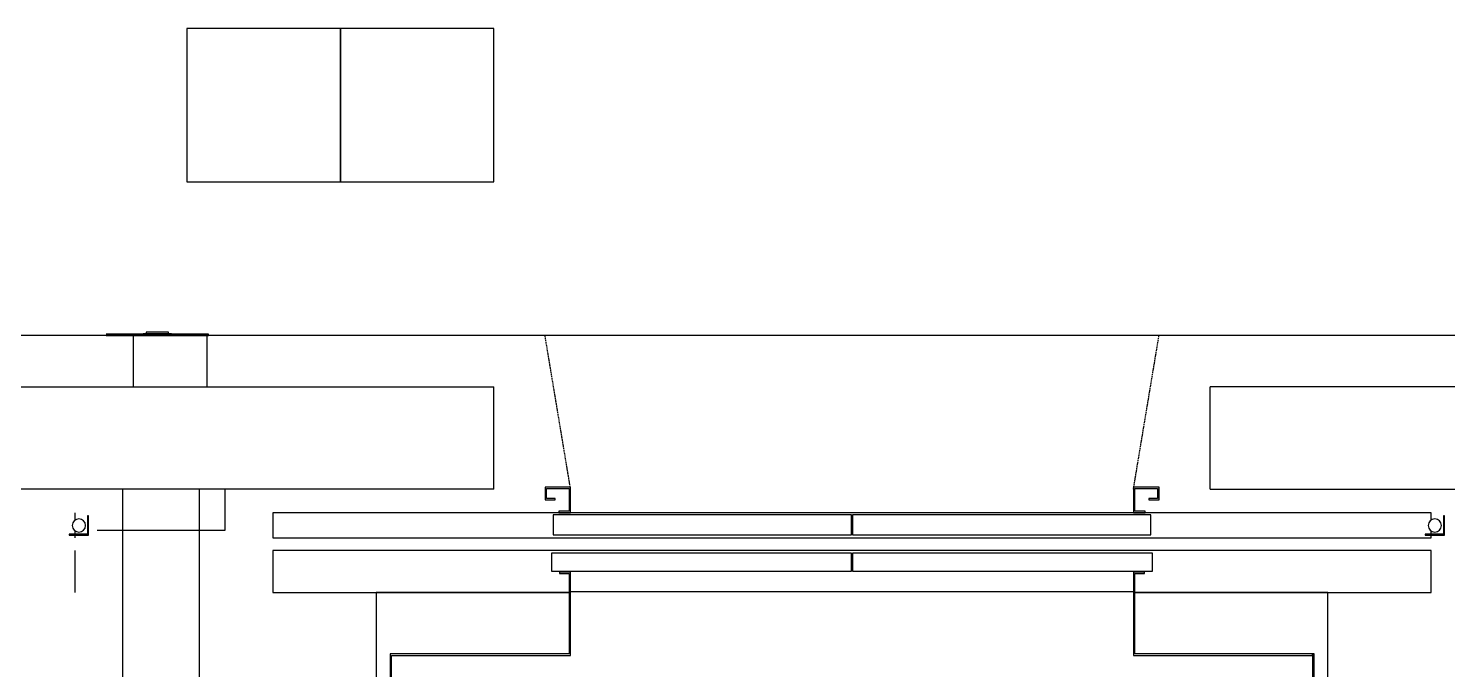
# Model space of a CAD drawing. Header units: millimetres. Extents: x 10479 to 135323, y 879012 to 965592.
# Drawn here: x 57022 to 59796, y 922499 to 923752 of the extents above; entities that cross this region are included whole.
import ezdxf
from ezdxf.enums import TextEntityAlignment as Align

# ---------------------------------------------------------------- set-up
doc = ezdxf.new("R2010")
doc.units = ezdxf.units.MM
doc.linetypes.add('HID', pattern=[2.3, 1.5, -0.8])
doc.layers.add('$CHAR', color=3, linetype='Continuous')
doc.styles.add('돋움', font='')
doc.styles.get('돋움').set_extended_font_data('Dotum')

# ---------------------------------------------------------------- blocks, each defined once
blk = doc.blocks.new('14F')
at = {"color": 8}
for p, q in [((-142368.1224759181, 750591.9480198412), (-142668.1224759181, 750591.9480198412)), ((-142668.1224759181, 750591.9480198412), (-142668.1224759181, 750291.9480198412)), ((-142368.1224759181, 750291.9480198412), (-142368.1224759181, 750591.9480198412)), ((-142068.1224759181, 750591.9480198412), (-142368.1224759181, 750591.9480198412)), ((-142368.1224759181, 750591.9480198412), (-142368.1224759181, 750291.9480198412)), ((-142068.1224759181, 750291.9480198412), (-142068.1224759181, 750591.9480198412)), ((-142668.1224759181, 750291.9480198412), (-142368.1224759181, 750291.9480198412)), ((-142368.1224759181, 750291.9480198412), (-142068.1224759181, 750291.9480198412)), ((-142625.8076436024, 749994.9480178556), (-142825.8076436024, 749994.9480178556)), ((-142775.8076436024, 749994.9480178556), (-142775.8076436024, 749991.9480178556)), ((-142698.3076436024, 749995.348017856), (-142753.3076436024, 749995.348017856)), ((-142753.3076436024, 749995.348017856), (-142753.3076436024, 749994.9480178556)), ((-142753.3076436024, 749994.9480178556), (-142698.3076436024, 749994.9480178556)), ((-142746.132993317, 749998.348017856), (-142747.8076436024, 749998.348017856)), ((-142747.8076436024, 749998.348017856), (-142747.8076436024, 749995.348017856)), ((-142747.8076436024, 749995.348017856), (-142746.132993317, 749995.348017856)), ((-142741.3639927877, 749998.348017856), (-142746.132993317, 749998.348017856)), ((-142746.132993317, 749995.348017856), (-142741.3639927877, 749995.348017856)), ((-142734.2266791144, 749998.348017856), (-142741.3639927877, 749998.348017856)), ((-142741.3639927877, 749995.348017856), (-142734.2266791144, 749995.348017856)), ((-142725.8076436024, 749998.348017856), (-142734.2266791144, 749998.348017856)), ((-142734.2266791144, 749995.348017856), (-142725.8076436024, 749995.348017856)), ((-142717.3886080903, 749998.348017856), (-142725.8076436024, 749998.348017856)), ((-142725.8076436024, 749995.348017856), (-142717.3886080903, 749995.348017856)), ((-142710.2512944161, 749998.348017856), (-142717.3886080903, 749998.348017856)), ((-142717.3886080903, 749995.348017856), (-142710.2512944161, 749995.348017856)), ((-142705.4822938868, 749998.348017856), (-142710.2512944161, 749998.348017856)), ((-142710.2512944161, 749995.348017856), (-142705.4822938868, 749995.348017856)), ((-142703.8076436024, 749998.348017856), (-142705.4822938868, 749998.348017856)), ((-142705.4822938868, 749995.348017856), (-142703.8076436024, 749995.348017856)), ((-142703.8076436024, 749995.348017856), (-142703.8076436024, 749998.348017856)), ((-142698.3076436024, 749994.9480178556), (-142698.3076436024, 749995.348017856)), ((-142625.8076436024, 749991.9480178556), (-142625.8076436024, 749994.9480178556)), ((-136818.1224301194, 749991.9480179274), (-153218.1224301148, 749991.9480179274)), ((-142825.8076436024, 749991.9480178556), (-142625.8076436024, 749991.9480178556)), ((-142628.3076436024, 749991.9480178556), (-142823.3076436024, 749991.9480178556)), ((-142773.3076436024, 749991.9480178556), (-142773.3076436024, 749891.9480178556)), ((-142628.3076436024, 749891.9480178556), (-142628.3076436024, 749991.9480178556)), ((-143468.1224761398, 749891.9480192508), (-142068.1224761417, 749891.9480192414)), ((-142823.3076436024, 749891.9480178556), (-142628.3076436024, 749891.9480178556)), ((-142068.1224761407, 749691.9480192414), (-142068.1224761417, 749891.9480192414)), ((-138918.1224301753, 749891.9480179283), (-140668.1224761398, 749891.9480179292)), ((-140668.1224761407, 749691.9480192424), (-140668.1224761398, 749891.9480179283)), ((-142068.1224761407, 749691.9480192414), (-143468.1224761407, 749691.9480192508)), ((-142793.1224301166, 747041.948017945), (-142793.1224301166, 749691.9480179283)), ((-142793.1224301176, 749611.9480179069), (-142793.1224301176, 749691.9480179283)), ((-142643.1224301166, 747041.948017945), (-142643.1224301166, 749691.9480179283)), ((-142593.1224301166, 749611.9480179069), (-142593.1224301166, 749691.9480179283)), ((-141968.1224301166, 749695.9480179283), (-141968.1224301166, 749670.9480179283)), ((-141918.1224301166, 749695.9480179283), (-141968.1224301166, 749695.9480179283)), ((-141965.1224301166, 749673.9480179283), (-141965.1224301166, 749692.9480179283)), ((-141965.1224301166, 749692.9480179283), (-141921.1224301166, 749692.9480179283)), ((-141921.1224301166, 749692.9480179283), (-141921.1224301166, 749648.9480179283)), ((-141918.1224301166, 749645.9480179283), (-141918.1224301166, 749695.9480179283)), ((-140818.1224301166, 749695.9480179283), (-140818.1224301166, 749645.9480179283)), ((-140768.1224301166, 749695.9480179283), (-140818.1224301166, 749695.9480179283)), ((-140815.1224301166, 749648.9480179283), (-140815.1224301166, 749692.9480179283)), ((-140815.1224301166, 749692.9480179283), (-140771.1224301166, 749692.9480179283)), ((-140771.1224301166, 749692.9480179283), (-140771.1224301166, 749673.9480179283)), ((-140768.1224301166, 749670.9480179283), (-140768.1224301166, 749695.9480179283)), ((-140668.1224301129, 749691.9480179283), (-140118.1224301129, 749691.9480179283)), ((-141968.1224301166, 749670.9480179283), (-141948.1224301166, 749670.9480179283)), ((-141948.1224301166, 749673.9480179283), (-141965.1224301166, 749673.9480179283)), ((-141948.1224301166, 749670.9480179283), (-141948.1224301166, 749673.9480179283)), ((-140788.1224301166, 749673.9480179283), (-140788.1224301166, 749670.9480179283)), ((-140771.1224301166, 749673.9480179283), (-140788.1224301166, 749673.9480179283)), ((-140788.1224301166, 749670.9480179283), (-140768.1224301166, 749670.9480179283)), ((-142886.1224301166, 749631.6053130147), (-142886.1224301166, 749645.4480179283)), ((-142879.1224301166, 749633.9480179283), (-142884.0973147375, 749632.9584518508)), ((-142874.1475454967, 749632.9584518508), (-142879.1224301166, 749633.9480179283)), ((-142860.1224301166, 749639.9480179283), (-142862.1224301166, 749639.9480179283)), ((-142862.1224301166, 749639.9480179283), (-142862.1224301166, 749603.9480179283)), ((-142860.1224301166, 749601.9480179283), (-142860.1224301166, 749639.9480179283)), ((-140236.1224301166, 749645.4480179283), (-142500.1224301166, 749645.4480179283)), ((-142500.1224301166, 749645.4480179283), (-142500.1224301166, 749596.9480179283)), ((-141369.1224301166, 749641.9480179283), (-141952.1224301166, 749641.9480179283)), ((-141952.1224301166, 749641.9480179283), (-141952.1224301166, 749602.9480179283)), ((-141941.1224301166, 749648.9480179283), (-141941.1224301166, 749645.9480179283)), ((-141921.1224301166, 749648.9480179283), (-141941.1224301166, 749648.9480179283)), ((-141941.1224301166, 749645.9480179283), (-141918.1224301166, 749645.9480179283)), ((-141369.1224301166, 749602.9480179283), (-141369.1224301166, 749641.9480179283)), ((-140784.1224301166, 749641.9480179283), (-141367.1224301166, 749641.9480179283)), ((-141367.1224301166, 749641.9480179283), (-141367.1224301166, 749602.9480179283)), ((-140818.1224301166, 749645.9480179283), (-140795.1224301166, 749645.9480179283)), ((-140795.1224301166, 749648.9480179283), (-140815.1224301166, 749648.9480179283)), ((-140795.1224301166, 749645.9480179283), (-140795.1224301166, 749648.9480179283)), ((-140784.1224301166, 749602.9480179283), (-140784.1224301166, 749641.9480179283)), ((-140236.1224301166, 749631.6053130147), (-140236.1224301166, 749645.4480179283)), ((-140229.1224301166, 749633.9480179283), (-140234.0973147375, 749632.9584518508)), ((-140224.1475454967, 749632.9584518508), (-140229.1224301166, 749633.9480179283)), ((-140210.1224301166, 749639.9480179283), (-140212.1224301166, 749639.9480179283)), ((-140212.1224301166, 749639.9480179283), (-140212.1224301166, 749603.9480179283)), ((-140210.1224301166, 749601.9480179283), (-140210.1224301166, 749639.9480179283)), ((-142891.1328640401, 749625.9229025492), (-142892.1224301166, 749620.9480179283)), ((-142892.1224301166, 749620.9480179283), (-142891.1328640401, 749615.9731333074)), ((-142888.3148182721, 749630.1404060838), (-142891.1328640401, 749625.9229025492)), ((-142891.1328640401, 749615.9731333074), (-142888.3148182721, 749611.7556297728)), ((-142884.0973147375, 749632.9584518508), (-142888.3148182721, 749630.1404060838)), ((-142888.3148182721, 749611.7556297728), (-142884.0973147375, 749608.9375840058)), ((-142886.1224301166, 749603.9480179283), (-142886.1224301166, 749610.2907228409)), ((-142884.0973147375, 749608.9375840058), (-142879.1224301166, 749607.9480179283)), ((-142879.1224301166, 749607.9480179283), (-142874.1475454967, 749608.9375840058)), ((-142869.9300419611, 749630.1404060838), (-142874.1475454967, 749632.9584518508)), ((-142874.1475454967, 749608.9375840058), (-142869.9300419611, 749611.7556297728)), ((-142867.1119961941, 749625.9229025492), (-142869.9300419611, 749630.1404060838)), ((-142869.9300419611, 749611.7556297728), (-142867.1119961941, 749615.9731333074)), ((-142866.1224301166, 749620.9480179283), (-142867.1119961941, 749625.9229025492)), ((-142867.1119961941, 749615.9731333074), (-142866.1224301166, 749620.9480179283)), ((-142843.1224301176, 749611.9480179069), (-142593.1224301166, 749611.9480179069)), ((-140241.1328640401, 749625.9229025492), (-140242.1224301166, 749620.9480179283)), ((-140242.1224301166, 749620.9480179283), (-140241.1328640401, 749615.9731333074)), ((-140238.3148182721, 749630.1404060838), (-140241.1328640401, 749625.9229025492)), ((-140241.1328640401, 749615.9731333074), (-140238.3148182721, 749611.7556297728)), ((-140234.0973147375, 749632.9584518508), (-140238.3148182721, 749630.1404060838)), ((-140238.3148182721, 749611.7556297728), (-140234.0973147375, 749608.9375840058)), ((-140236.1224301166, 749603.9480179283), (-140236.1224301166, 749610.2907228409)), ((-140234.0973147375, 749608.9375840058), (-140229.1224301166, 749607.9480179283)), ((-140229.1224301166, 749607.9480179283), (-140224.1475454967, 749608.9375840058)), ((-140219.9300419611, 749630.1404060838), (-140224.1475454967, 749632.9584518508)), ((-140224.1475454967, 749608.9375840058), (-140219.9300419611, 749611.7556297728)), ((-140217.1119961941, 749625.9229025492), (-140219.9300419611, 749630.1404060838)), ((-140219.9300419611, 749611.7556297728), (-140217.1119961941, 749615.9731333074)), ((-140216.1224301166, 749620.9480179283), (-140217.1119961941, 749625.9229025492)), ((-140217.1119961941, 749615.9731333074), (-140216.1224301166, 749620.9480179283)), ((-142862.1224301166, 749603.9480179283), (-142898.1224301166, 749603.9480179283)), ((-142898.1224301166, 749603.9480179283), (-142898.1224301166, 749601.9480179283)), ((-142898.1224301166, 749601.9480179283), (-142860.1224301166, 749601.9480179283)), ((-142886.1224301166, 749596.9480179283), (-142886.1224301166, 749601.9480179283)), ((-142500.1224301166, 749596.9480179283), (-140236.1224301166, 749596.9480179283)), ((-141952.1224301166, 749602.9480179283), (-141369.1224301166, 749602.9480179283)), ((-141367.1224301166, 749602.9480179283), (-140784.1224301166, 749602.9480179283)), ((-140212.1224301166, 749603.9480179283), (-140248.1224301166, 749603.9480179283)), ((-140248.1224301166, 749603.9480179283), (-140248.1224301166, 749601.9480179283)), ((-140248.1224301166, 749601.9480179283), (-140210.1224301166, 749601.9480179283)), ((-140236.1224301166, 749596.9480179283), (-140236.1224301166, 749601.9480179283)), ((-142886.1224301166, 749489.9480179283), (-142886.1224301166, 749571.9480179283)), ((-140236.1224301166, 749571.9480179283), (-142500.1224301166, 749571.9480179283)), ((-142500.1224301166, 749571.9480179283), (-142500.1224301166, 749489.9480179283)), ((-141369.1224301166, 749566.9480179283), (-141955.6224301166, 749566.9480179283)), ((-141955.6224301166, 749566.9480179283), (-141955.6224301166, 749531.9480179283)), ((-141369.1224301166, 749531.9480179283), (-141369.1224301166, 749566.9480179283)), ((-140780.6224301166, 749566.9480179283), (-141367.1224301166, 749566.9480179283)), ((-141367.1224301166, 749566.9480179283), (-141367.1224301166, 749531.9480179283)), ((-140780.6224301166, 749531.9480179283), (-140780.6224301166, 749566.9480179283)), ((-140236.1224301166, 749489.9480179283), (-140236.1224301166, 749571.9480179283)), ((-141955.6224301166, 749531.9480179283), (-141369.1224301166, 749531.9480179283)), ((-141918.1224301166, 749529.9480179283), (-141939.6224301166, 749529.9480179283)), ((-141939.6224301166, 749529.9480179283), (-141939.6224301166, 749526.9480179283)), ((-141939.6224301166, 749526.9480179283), (-141921.1224301166, 749526.9480179283)), ((-141921.1224301166, 749526.9480179283), (-141921.1224301166, 749369.9480179283)), ((-141918.1224301166, 749366.9480179283), (-141918.1224301166, 749529.9480179283)), ((-141367.1224301166, 749531.9480179283), (-140780.6224301166, 749531.9480179283)), ((-140796.6224301166, 749529.9480179283), (-140818.1224301166, 749529.9480179283)), ((-140818.1224301166, 749529.9480179283), (-140818.1224301166, 749366.9480179283)), ((-140815.1224301166, 749526.9480179283), (-140796.6224301166, 749526.9480179283)), ((-140815.1224301166, 749369.9480179283), (-140815.1224301166, 749526.9480179283)), ((-140796.6224301166, 749526.9480179283), (-140796.6224301166, 749529.9480179283)), ((-142500.1224301166, 749489.9480179283), (-141921.1224301166, 749489.9480179283)), ((-141921.1224301166, 749489.9480179283), (-142298.1224301166, 749489.9480179283)), ((-142298.1224301166, 749489.9480179283), (-142298.1224301166, 747636.9480179283)), ((-140818.1224301166, 749491.4480179283), (-141918.1224301166, 749491.4480179283)), ((-140438.1224301166, 749489.9480179283), (-140815.1224301166, 749489.9480179283)), ((-140815.1224301166, 749489.9480179283), (-140236.1224301166, 749489.9480179283)), ((-140438.1224301166, 749021.9480179283), (-140438.1224301166, 749489.9480179283)), ((-141921.1224301166, 749369.9480179283), (-142271.1224301166, 749369.9480179283)), ((-142271.1224301166, 749369.9480179283), (-142271.1224301166, 747663.9480179283)), ((-142268.1224301166, 749366.9480179283), (-141918.1224301166, 749366.9480179283)), ((-142268.1224301166, 747666.9480179283), (-142268.1224301166, 749366.9480179283)), ((-140818.1224301166, 749366.9480179283), (-140468.1224301166, 749366.9480179283)), ((-140468.1224301166, 749369.9480179283), (-140815.1224301166, 749369.9480179283)), ((-140465.1224301166, 749369.9480179283), (-140468.1224301166, 749369.9480179283)), ((-140468.1224301166, 749369.9480179283), (-140468.1224301166, 749366.9480179283)), ((-140468.1224301166, 749366.9480179283), (-140468.1224301166, 749369.9480179283)), ((-140468.1224301166, 749366.9480179283), (-140468.1224301166, 747666.9480179283)), ((-140465.1224301166, 747663.9480179283), (-140465.1224301166, 749369.9480179283))]:
    blk.add_line(p, q, dxfattribs=at)
at = {"color": 8, "ltscale": 0.1}
for p, q in [((-142368.122476142, 750591.9480192417), (-142668.122476142, 750591.9480192417)), ((-142668.122476142, 750591.9480192417), (-142668.1224761419, 750291.9480192414)), ((-142068.122476142, 750591.9480192417), (-142368.122476142, 750591.9480192417)), ((-142368.122476142, 750591.9480192417), (-142368.1224761419, 750291.9480192414)), ((-142368.122476142, 750291.9480192414), (-142368.122476142, 750591.9480192417)), ((-142068.122476142, 750291.9480192414), (-142068.122476142, 750591.9480192417)), ((-142668.1224761419, 750291.9480192414), (-142368.122476142, 750291.9480192414)), ((-142368.1224761419, 750291.9480192414), (-142068.122476142, 750291.9480192414))]:
    blk.add_line(p, q, dxfattribs=at)
at = {"color": 8, "linetype": 'HID'}
for p, q in [((-141968.1224302098, 749991.9480162873), (-143568.1224302079, 749991.9480162985)), ((-141918.1224302098, 749691.9480163069), (-141968.1224302098, 749991.9480162873)), ((-140818.1224302098, 749691.9480163069), (-140768.1224302005, 749991.9480163376)), ((-138918.1224301753, 749991.9480179283), (-140768.122429936, 749991.9480179283))]:
    blk.add_line(p, q, dxfattribs=at)
at = {"color": 8, "linetype": 'ByBlock', "ltscale": 0.1, "style": '돋움'}
for tag, p in [('HRD기획팀', (-160031.5247793123, 780698.2401904941, 5.152133805225706e-08)), ('인재전략팀', (-162408.7479524324, 780698.2401904941, 5.152133805225706e-08)), ('기업문화팀', (-157519.2731986167, 780698.2401904941, 5.152133805225706e-08)), ('뷰티교육팀', (-152663.3855562378, 780698.2401904941, 5.152133805225706e-08)), ('자산관리팀', (-147978.332844967, 780698.2401904941, 5.152133805225706e-08)), ('그룹HR팀', (-166987.0575968819, 780698.2401904941, 5.152133805225706e-08)), ('법무팀', (-145354.0600503609, 780698.2401904941, 5.152133805225706e-08)), ('특허팀', (-142261.1240085084, 780698.240190494, 5.152133805225706e-08)), ('상표팀', (-139438.0583893983, 780698.240190494, 5.152133805225706e-08))]:
    blk.add_attdef(tag, text='', height=356.2323178511961, rotation=90, dxfattribs=at).set_placement(p, align=Align.MIDDLE_CENTER)
at = {"color": 8, "style": '돋움'}
blk.add_attdef('1', text='', height=420, rotation=180, dxfattribs=at).set_placement((-143911.1744794741, 758189.0274403268), align=Align.MIDDLE)

msp = doc.modelspace()

# ---------------------------------------------------------------- block references
at = {"layer": '$CHAR', "color": 1}
msp.add_blockref('14F', (200000, 173159.8055065125), dxfattribs=at)

doc.saveas('drawing.dxf')
